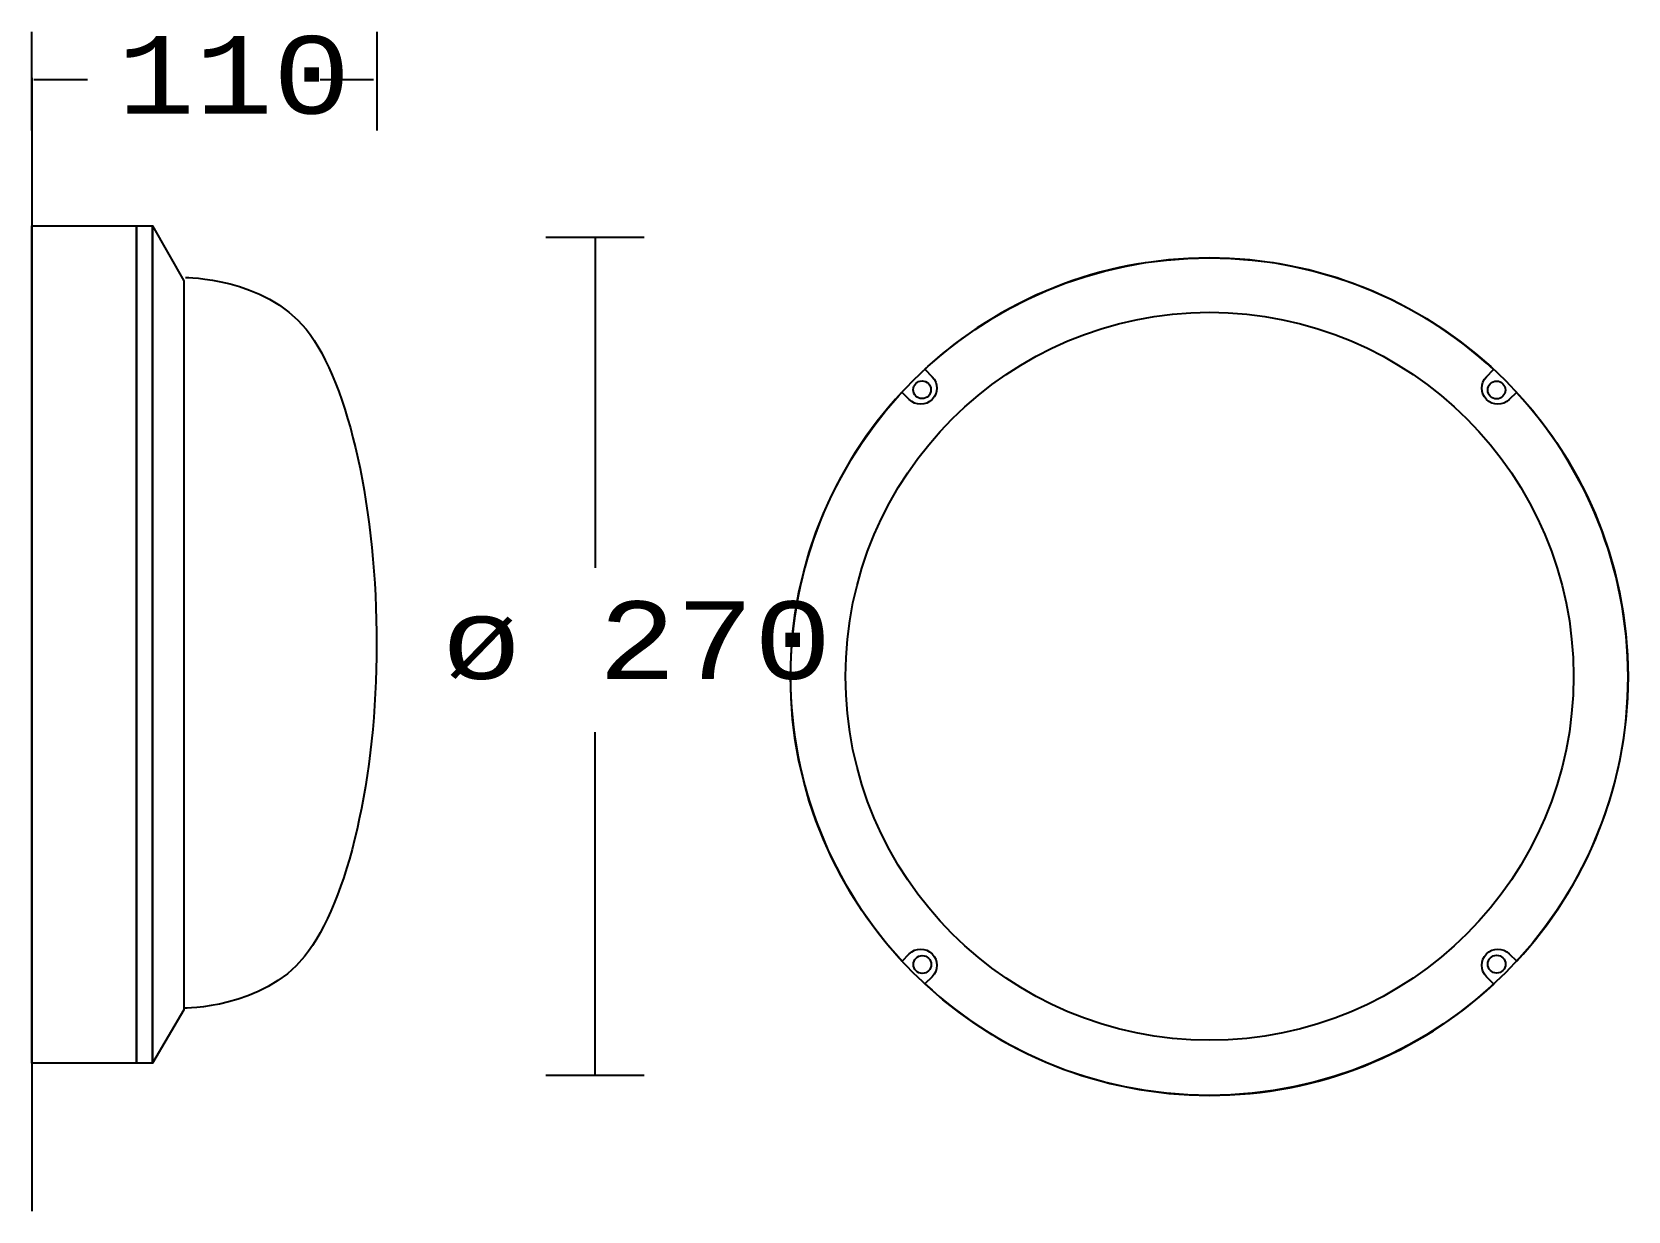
# Model space of a CAD drawing. Extents: x 33 to 249, y 0 to 159.
import ezdxf

# ---------------------------------------------------------------- set-up
doc = ezdxf.new("R2010")
doc.units = 0
doc.layers.add('LIVELLO_1', color=160, linetype='Continuous')
doc.styles.add('STD', font='txt')

# ---------------------------------------------------------------- blocks, each defined once
blk = doc.blocks.new('AI9-BLK1')
at = {"layer": 'LIVELLO_1', "color": 7}
for p, q in [((-91.2, 66.26), (-91.2, 79.56)), ((-44.64, 66.27), (-44.64, 79.56)), ((-91.19, 73.35), (-91.19, -79.49)), ((-83.71, 73.09), (-90.94, 73.09)), ((-45.11, 73.09), (-52.32, 73.09)), ((-21.89, 51.87), (-8.6, 51.87)), ((-15.24, 51.87), (-15.24, 7.28)), ((-70.71, 46.01), (-70.71, -52.14)), ((-70.71, 30.99), (-70.71, -2.22)), ((-70.71, -4.12), (-70.71, -36.91)), ((-15.25, -14.89), (-15.25, -61.15)), ((-21.89, -61.15), (-8.6, -61.15))]:
    blk.add_line(p, q, dxfattribs=at)
for points in [[(-91.2, 53.4), (-77.07, 53.4), (-77.07, -59.55), (-91.2, -59.55)], [(-77.07, 53.4), (-74.95, 53.4), (-74.95, -59.55), (-77.07, -59.55)]]:
    blk.add_lwpolyline(points, close=True, dxfattribs=at)
blk.add_lwpolyline([(-70.71, -43.89), (-70.71, -52.35), (-74.94, -59.54), (-74.94, 53.41), (-70.71, 46.01), (-70.71, 37.55)], dxfattribs=at)
for centre, radius in [((67.62, -7.4), 56.49), ((67.66, -7.36), 49.1), ((28.88, 31.3), 1.2), ((106.38, 31.26), 1.2), ((28.91, -46.23), 1.2), ((106.39, -46.19), 1.2)]:
    blk.add_circle(centre, radius, dxfattribs=at)
for points, knots in [([(11.13, -7.38), (11.13, 7.43), (16.83, 20.91), (26.15, 30.98), (26.15, 30.98), (27.15, 29.98), (27.15, 29.98), (28, 29.13), (29.38, 29.13), (30.24, 29.98), (31.09, 30.83), (31.09, 32.21), (30.24, 33.06), (30.24, 33.06), (29.24, 34.06), (29.24, 34.06), (39.31, 43.38), (52.78, 49.07), (67.6, 49.07), (82.41, 49.06), (95.89, 43.35), (105.97, 34.02), (105.97, 34.02), (105.01, 33.06), (105.01, 33.06), (104.16, 32.21), (104.16, 30.83), (105.01, 29.98), (105.86, 29.13), (107.24, 29.13), (108.09, 29.98), (108.09, 29.98), (109.06, 30.94), (109.06, 30.94), (118.39, 20.86), (124.11, 7.38), (124.11, -7.43), (124.12, -22.25), (118.42, -35.73), (109.09, -45.8), (109.09, -45.8), (108.09, -44.79), (108.09, -44.79), (107.24, -43.94), (105.86, -43.94), (105.01, -44.79), (104.16, -45.64), (104.16, -47.03), (105.01, -47.88), (105.01, -47.88), (106.01, -48.88), (106.01, -48.88), (95.94, -58.2), (82.46, -63.89), (67.65, -63.88), (52.84, -63.88), (39.36, -58.17), (29.27, -48.84), (29.27, -48.84), (30.24, -47.88), (30.24, -47.88), (31.09, -47.03), (31.09, -45.64), (30.24, -44.79), (29.38, -43.94), (28, -43.94), (27.15, -44.79), (27.15, -44.79), (26.19, -45.76), (26.19, -45.76), (16.85, -35.68), (11.14, -22.19), (11.13, -7.38)], [0, 0, 0, 0, 1, 1, 1, 2, 2, 2, 3, 3, 3, 4, 4, 4, 5, 5, 5, 6, 6, 6, 7, 7, 7, 8, 8, 8, 9, 9, 9, 10, 10, 10, 11, 11, 11, 12, 12, 12, 13, 13, 13, 14, 14, 14, 15, 15, 15, 16, 16, 16, 17, 17, 17, 18, 18, 18, 19, 19, 19, 20, 20, 20, 21, 21, 21, 22, 22, 22, 23, 23, 23, 24, 24, 24, 24]), ([(-70.5, 46.43), (-70.5, 46.43), (-59.84, 46.48), (-54.22, 39.45), (-48.3, 32.05), (-44.7, 14.7), (-44.7, -3.07), (-44.7, -20.83), (-48.51, -37.75), (-54.43, -45.16), (-60.05, -52.18), (-70.71, -52.14), (-70.71, -52.14)], [0, 0, 0, 0, 1, 1, 1, 2, 2, 2, 3, 3, 3, 4, 4, 4, 4])]:
    blk.add_open_spline(points, degree=3, knots=knots, dxfattribs=at)
at = {"layer": 'LIVELLO_1', "color": 7, "char_height": 10.4705, "attachment_point": 1, "style": 'STD'}
for s, insert in [('\\fCourier|b0|i0;\\H10.4705;\\C7;110', (-79.68, 79.01)), ('\\fCourier|b0|i0;\\H10.4705;\\C7;ø 270', (-35.78, 2.76))]:
    blk.add_mtext(s, dxfattribs=dict(at, insert=insert))

msp = doc.modelspace()

# ---------------------------------------------------------------- block references
at = {"layer": 'LIVELLO_1', "color": 7}
msp.add_blockref('AI9-BLK1', (124.441414, 79.588165), dxfattribs=at)

doc.saveas('drawing.dxf')
